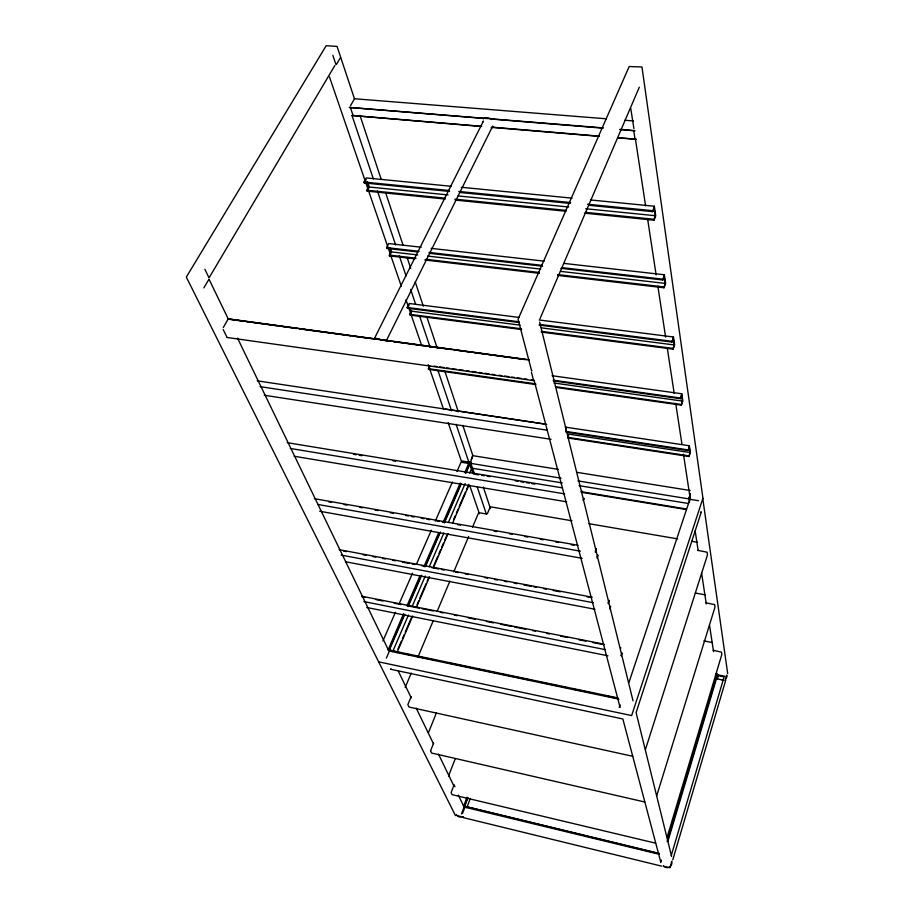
<?xml version="1.0" encoding="UTF-8"?>
<svg xmlns="http://www.w3.org/2000/svg" width="914" height="914" viewBox="0 0 914 914"><rect width="100%" height="100%" fill="white"/><g stroke="black" fill="none" stroke-linecap="round" stroke-linejoin="round"><path stroke-width="1.37" d="M388.164 649.877L403.588 613.637M618.984 699.153L389.433 651.054L389.57 650.071L401.189 653.042M633.939 128.725L630.74 108.343M531.674 370.239L531.662 370.97L518.067 319.249L629.175 66.539L641.971 66.973L702.946 498.21L631.643 715.582L378.647 661.839L186.307 277.079L326.184 45.7L337.072 46.431L354.461 98.769M689.716 499.867L689.167 497.502L690.116 497.89L690.059 497.056L690.607 499.421L689.647 499.033L689.716 499.867L689.522 498.667M717.604 678.405L718.518 675.309M671.299 855.401L724.105 676.886L715.731 675.206M669.756 867.523L670.019 866.632M669.916 867.774L671.824 861.308M725.156 680.473L726.744 675.092A4.307 3.725 -5.5 0 1 725.762 678.679L725.385 678.942M672.761 859.903L725.705 680.29M667.254 836.79L721.854 654.367L721.5 652.15L713.206 650.288M660.616 862.542L661.359 860.074M667.083 841.623L717.079 674.349M667.871 841.451L717.627 674.818L724.996 676.291M470.55 462.107L472.652 455.492M628.981 682.381L689.979 499.067L577.899 480.901M619.235 707.333L620.08 704.808M690.447 493.663L688.63 499.113L698.49 500.701M621.109 655.441L621.988 652.847L621.303 655.875M568.04 438.023L688.962 456.497L689.979 452.544L689.202 447.254L688.082 450.556L565.903 432.059M688.962 456.497L690.356 452.373L689.396 445.769L565.206 427.101M688.082 450.556L689.396 445.769M609.581 608.918L610.506 606.245L610.666 606.896M555.643 387.365L681.364 405.165L682.438 401.086L681.593 395.339L680.404 398.71L553.381 380.898M681.364 405.165L682.838 400.972L681.787 393.774L552.045 375.723M608.176 602.863L609.055 600.349L608.278 603.686M680.404 398.71L681.787 393.774M597.139 557.037L597.882 554.981L597.128 558.271M541.442 332.113L673.07 349.148L674.201 344.944L673.275 338.648L672.019 342.076L539.032 325.064M673.07 349.148L674.623 344.864L673.469 336.992L539.203 319.98M595.345 551.073L596.282 548.48L595.334 552.307M672.019 342.076L673.469 336.992M716.016 674.909L716.942 673.492L717.41 675.549L716.016 674.909L717.696 675.24M557.848 275.445L663.987 287.761L665.632 283.397L664.364 274.76L563.984 263.403M560.945 268.339L662.833 280.004L664.158 276.496L665.175 283.409L663.987 287.761M466.905 797.271L463.775 806.125L463.387 805.657L464.895 807.211L464.986 806.331L656.743 853.128M461.456 813.951L464.084 807.016L659.165 854.259M464.678 805.44L467.705 797.454M467.888 797.842L464.563 806.616L463.752 806.411M462.507 813.517L465.489 805.645L463.866 805.245L464.86 805.828L464.483 806.536M466.848 807.622L470.356 798.333M583.132 500.438L583.932 498.324L584.126 499.113M456.292 815.311L456.612 814.488M662.833 280.004L664.364 274.76M453.927 785.297L451.105 792.621L452.053 794.643L655.589 843.165M448.523 776.02L455.229 758.791M584.4 213.156L653.978 220.205L655.738 215.761L654.344 206.233L590.478 199.96M567.571 437.532L568.428 435.35L568.645 436.241M653.978 220.205L655.247 215.704L654.127 208.084L652.71 211.637L588.787 205.284M644.758 802.001L431.602 753.022L430.563 750.805M565.583 429.511L566.452 427.329L565.8 430.403M652.71 211.637L654.344 206.233M430.54 750.862L433.602 743.196M428.415 732.72L436.378 713M411.14 696.742L407.838 704.66L409.015 707.036L632.739 756.301M487.368 513.702L490.27 506.79L572.027 520.797M405.142 687.545L411.22 673.092M417.847 657.326L433.305 620.526M437.178 611.329L449.882 581.11M453.744 571.901L468.665 536.427M472.527 527.229L478.685 512.651L486.705 514.034M397.956 649.1L401.326 641.251M402.446 638.635L404.137 634.716M405.256 632.1L411.437 617.715M417.058 604.645L418.738 600.715M419.869 598.099L426.038 583.715M427.169 581.11L428.849 577.18M433.91 565.412L437.84 556.26M438.971 553.644L440.651 549.725M441.77 547.109L443.461 543.19M444.581 540.574L446.832 535.341M453.573 519.655L455.263 515.725M456.383 513.108L458.074 509.189M459.194 506.573L465.375 492.189M466.494 489.573L468.745 484.351M539.98 318.769L639.32 87.173M396.95 652.687L412.682 616.059M416.613 606.896L429.534 576.803M433.464 567.651L448.077 533.627M452.579 523.162L468.871 485.22M392.7 651.556L408.432 615.076M412.374 605.959L425.296 576.003M429.226 566.886L443.838 533.011M448.328 522.591L465.192 483.506M469.682 473.086L471.373 469.179M406.993 605.799L420.017 575.763M423.982 566.623L438.697 532.668M443.233 522.214L460.222 483.038M464.746 472.584L469.362 461.947M403.965 615.122L389.25 649.089L390.072 650.711M407.918 605.982L420.931 575.934M424.896 566.794L439.611 532.828M444.135 522.374L460.553 484.489M465.637 472.732L469.602 463.592M471.396 459.456L473.109 455.48M389.124 650.505L404.776 614.368M408.17 606.53L421.742 575.192M425.696 566.052L440.399 532.097M444.353 522.957L461.319 483.769M465.843 473.326L470.127 463.432L471.875 468.631M386.371 658.114L390.187 649.294L388.301 648.894L389.501 649.626L389.01 650.391M382.932 640.908L395.454 612.254M399.441 603.137L412.534 573.181M416.521 564.064L431.328 530.2M435.315 521.083L452.396 481.998M456.943 471.578L460.93 462.461M535.867 384.566L428.506 369.359L429.74 365.543M428.506 369.359L429.888 366.434M521.631 329.543L409.815 315.067L411.117 311.137L410.283 308.704M410.306 314.073L411.768 311.091M519.232 322.539L407.461 308.235L407.198 307.47L409.164 303.494L519.415 317.466M407.461 308.235L409.038 305.048M386.199 341.025L492.692 126.109M374.443 338.454L483.415 121.059L483.163 121.779M414.91 258.845L389.444 255.897L390.815 251.841L389.455 247.854M389.444 255.897L391.512 251.853L390.301 248.3M418.006 251.99L386.873 248.437L386.588 247.603L388.678 243.558L421.194 247.237M445.244 199.058L367.142 191.14L368.81 188.067M367.142 191.14L366.834 190.238L368.616 186.959L366.948 182.103M449.562 191.437L364.332 182.96L364.012 182.046L366.251 177.944L451.402 186.307M364.332 182.96L366.114 179.681M223.302 327.532L228.009 319.329M350.53 105.681L354.335 99.055M209.477 277.171L334.89 65.442M203.833 287.876L208.929 279.307M336.443 64.357L340.522 57.479M390.884 668.808L390.461 669.197L622.857 718.975L660.719 861.936M483.289 118.843L484.329 118.123A6.592 4.616 30.1 0 1 490.361 118.614L491.812 119.54M493.606 126.84L492.555 127.549A6.592 4.616 30.1 0 1 491.241 127.949M373.209 338.923L373.655 338.66A7.323 4.136 27.3 0 1 380.19 339.551L381.846 340.522M668.82 867.283L668.34 867.477A4.604 4.319 -10.4 0 1 663.918 866.392L663.61 866.015M656.755 795.614L715.022 607.022L714.645 604.6L705.974 602.852M645.398 749.617L707.493 554.867L707.07 552.205L697.965 550.388M700.501 512.274L701.358 511.829L636.11 712.612L671.607 856.475M354.438 98.746L606.348 118.797M624.845 120.271L633.391 120.945M603.434 127.903L349.274 107.429L483.883 118.432M620.457 129.297L635.013 130.782L619.589 129.525M490.978 119.014L602.634 128.143M373.346 178.847L351.981 115.461L481.701 126.303M493 127.252L599.515 136.152M617.967 137.694L636.293 139.236L617.578 137.9M481.427 126.509L351.981 115.461M491.355 127.343L599.138 136.357M461.33 187.279L572.027 198.144M364.012 182.046L448.888 190.466M458.782 191.449L570.53 202.531M587.508 204.222L652.573 210.677M459.514 192.42L570.313 203.445M368.616 186.959L448.077 194.933M458.005 195.927L568.691 207.021M585.714 208.735L655.247 215.704M366.834 190.238L444.981 198.144M454.932 199.149L565.755 210.346M585.646 212.356L653.841 219.257M455.183 200.063L565.949 211.283M431.088 248.357L544.196 261.153M386.588 247.603L419.149 251.316M429.066 252.447L542.345 265.391M562.167 267.653L662.707 279.136M429.329 253.292L542.539 266.237M390.815 251.841L417.687 254.926M427.592 256.069L540.722 269.093M560.522 271.367L665.175 283.409M389.158 255.063L416.064 258.182M425.97 259.336L539.249 272.463M557.654 274.6L663.861 286.905M424.816 259.999L539.454 273.309M407.198 307.47L519.026 321.762M540.265 324.47L671.904 341.288M411.117 311.137L520.032 325.133M541.248 327.852L674.201 344.944M409.552 314.313L521.426 328.777M541.259 331.336L672.955 348.371M529.24 359.842L228.203 318.849L209.329 279.833M228.009 318.94L527.298 359.705M227.837 319.112L243.193 321.202M246.015 321.591L250.253 322.162M253.075 322.551L270.041 324.858M272.863 325.247L277.102 325.818M279.935 326.207L296.89 328.514M299.723 328.903L330.811 333.142M333.633 333.53L350.599 335.838M353.421 336.226L371.792 338.728M380.898 339.962L390.781 341.31M393.603 341.699L417.607 344.966M420.429 345.355L451.493 349.582M454.315 349.971L471.258 352.278M474.092 352.667L485.38 354.198M488.213 354.586L498.096 355.934M500.918 356.323L505.156 356.894M507.978 357.283L524.922 359.59M553.198 380.178L680.302 397.978M433.979 366.137L436.801 366.537M439.623 366.925L443.861 367.531M446.683 367.919L449.505 368.319M452.327 368.719L456.566 369.313M459.388 369.713L463.615 370.307M466.448 370.707L469.27 371.095M472.092 371.495L476.32 372.089M479.153 372.489L481.975 372.889M484.797 373.289L489.036 373.883M491.858 374.283L494.68 374.671M498.918 375.266L501.74 375.665M504.562 376.065L508.79 376.659M511.623 377.059L514.445 377.459M517.267 377.848L521.506 378.453M524.328 378.842L527.149 379.241M531.377 379.836L534.21 380.235M553.964 383.012L682.438 401.086M227.083 337.483L534.29 380.738M428.266 368.662L535.684 383.857M555.472 386.656L681.261 404.456M445.255 409.072L545.441 424.13M257.154 380.818L546.766 424.37M565.743 431.408L687.979 449.894M260.079 386.645L547.383 430.22M567.731 433.979L689.979 452.544M567.88 437.383L688.859 455.835M264.272 395.248L551.039 439.303M474.126 455.88L558.294 469.362M576.54 472.287L690.173 490.487M461.73 460.953L470.619 462.393M461.216 461.433L469.042 462.69M561.025 478.171L470.059 463.249L469.796 464.186L469.705 463.387L468.711 463.444L468.836 462.096L469.796 462.427L470.059 461.49L470.15 462.301L471.144 462.233L470.573 462.952L472.607 468.299L562.259 482.923M461.604 462.29L470.493 463.741M579.065 485.665L688.333 503.488M287.167 442.662L562.498 487.882M353.535 454.292L356.334 454.761M359.145 455.218L361.955 455.686M392.837 460.759L395.648 461.227M475.977 474.389L478.776 474.846M481.587 475.303L484.386 475.771M487.196 476.228L490.007 476.685M515.256 480.844L518.067 481.301M520.866 481.769L523.676 482.226M526.487 482.683L529.286 483.152M531.822 483.609L534.907 484.077M581.201 491.686L686.437 508.984M581.35 492.269L686.528 509.578M290.298 448.454L564.669 493.868M294.091 456.235L566.669 501.82M588.924 523.688L677.582 538.883M691.658 541.294L697.291 542.253M314.359 498.678L578.048 545.27M328.72 501.866L331.531 502.369M344.144 504.597L346.943 505.088M359.568 507.327L362.367 507.818M374.98 510.046L377.79 510.549M390.404 512.777L393.203 513.268M405.827 515.507L408.627 515.999M411.426 516.49L414.236 516.993M421.24 518.227L424.05 518.729M426.849 519.221L429.649 519.712M436.663 520.957L439.463 521.448M442.273 521.951L445.072 522.442M457.686 524.67L460.496 525.173M494.131 531.114L496.942 531.617M509.555 533.845L512.354 534.336M524.979 536.575L527.778 537.066M540.391 539.294L543.202 539.797M555.815 542.025L558.614 542.516M571.239 544.744L574.038 545.247M317.649 504.414L580.356 551.153M319.694 511.234L582.161 558.328M695.36 593.026L705.162 594.82M339.105 549.657L592.272 597.208M343.618 551.085L346.406 551.61M363.189 554.764L365.977 555.289M372.969 556.603L375.768 557.129M382.76 558.443L385.548 558.968M392.54 560.282L395.339 560.808M402.331 562.121L409.312 563.435M412.111 563.961L414.91 564.486M421.902 565.8L424.69 566.326M431.682 567.64L438.674 568.954M441.473 569.479L444.261 570.005M455.446 572.107L458.245 572.632M465.237 573.946L468.025 574.472M484.808 577.625L487.596 578.151M494.588 579.465L497.387 579.99M504.379 581.304L507.167 581.83M514.159 583.143L516.958 583.669M523.951 584.983L530.943 586.297M533.73 586.822L536.529 587.348M543.522 588.662L546.309 589.187M553.301 590.501L560.293 591.815M586.857 596.808L589.656 597.333M341.128 555.072L593.277 602.726M345.675 561.779L594.911 609.238M703.906 640.908L712.303 642.531M361.716 596.236L603.868 644.153M362.013 596.831L364.8 597.379M375.997 599.595L382.989 600.989M394.185 603.194L401.177 604.588M408.17 605.971L419.366 608.187M422.165 608.735L433.35 610.952M440.354 612.346L443.141 612.894M454.338 615.111L457.137 615.67M468.322 617.887L475.326 619.269M486.511 621.486L493.503 622.868M500.506 624.251L511.691 626.467M514.491 627.027L525.687 629.243M532.679 630.626L535.478 631.174M546.663 633.391L549.463 633.95M560.659 636.167L567.651 637.549M578.848 639.766L585.84 641.148M592.832 642.542L604.028 644.758M363.852 601.572L605.057 649.591M721.603 679.788L723.831 680.222M366.731 607.467L607.936 655.795M718.05 679.068L721.557 679.765M389.81 650.174L617.91 697.919M403.977 653.624L409.529 654.778M416.487 656.241L435.944 660.319M447.06 662.65L470.699 667.597M477.645 669.048L497.113 673.127M499.889 673.709L505.453 674.875M508.23 675.457L519.346 677.788M522.134 678.371L531.857 680.404M538.814 681.867L558.271 685.934M561.059 686.517L566.611 687.682M573.569 689.145L593.026 693.212M604.143 695.543L615.271 697.873M465.192 806.422L659.417 853.425M702.752 498.404L727.693 673.561M457.24 815.756L463.535 817.082L461.433 816.865A4.421 3.907 -30.9 0 1 457.4 815.871M663.096 866.106L668.545 867.443M463.112 817.573L661.485 866.106M387.662 649.237L389.433 651.054M633.025 700.821L539.648 322.082M455.458 815.619L378.704 661.976M223.176 329.531L226.935 337.163M237.526 338.134L388.553 650.334M398.23 670.99L411.243 697.862M416.201 708.099L433.544 743.927M438.503 754.164L453.984 786.166M458.325 795.123L463.901 806.639M464.495 805.063L464.86 805.828M465.009 806.045L465.375 806.811M204.885 269.264L209.009 277.799M454.018 784.783L454.944 786.703M671.47 861.696L671.664 862.131A4.604 4.319 -10.4 0 1 670.419 866.335M329.486 76.947L401.326 286.253M405.965 299.758L421.72 345.675M428.209 364.572L443.507 409.141M448.146 422.645L461.124 460.45M469.705 485.471L479.404 513.714M367.588 181.84L368.925 185.748M472.995 469.476L474.572 474.149M332.833 55.308L335.815 64.186M350.393 107.521L353.101 115.552M471.955 468.859L473.681 474.012M469.396 462.998L471.396 468.905M471.784 470.082L472.972 473.589M377.436 190.992L395.625 244.941M399.269 255.737L406.09 275.971M410.637 289.452L415.642 304.293M419.732 316.427L430.186 347.457M437.92 370.387L451.562 410.843M456.109 424.336L469.236 463.284M477.279 487.139L486.351 514.045M359.956 115.324L381.069 178.95M385.559 192.488L403.074 245.272M407.118 257.462L410.706 268.293M415.207 281.82L423.285 306.19M426.884 317.021L437.212 348.154M444.844 371.164L458.325 411.78M462.815 425.318L472.698 455.092M483.278 486.968L490.441 508.561M534.199 380.635L620.126 707.527M531.457 372.375L533.548 380.315M582.161 491.115L582.355 491.926M620.663 647.478L620.812 648.083M716.507 674.943L717.159 679.239M688.813 497.696L689.544 502.517M715.891 674.052L716.542 678.348M635.493 139.476L645.604 205.799M647.535 218.503L656.138 274.943M657.863 286.231L665.598 337.026M667.323 348.314L674.201 393.477M675.709 403.348L681.947 444.273M683.455 454.155L690.116 497.89M695.154 530.885L698.147 550.548M701.575 573.021L706.282 603.914M709.493 624.982L713.56 651.659M633.722 130.679L635.013 139.122M716.85 675.08L717.433 678.851"/></g></svg>
